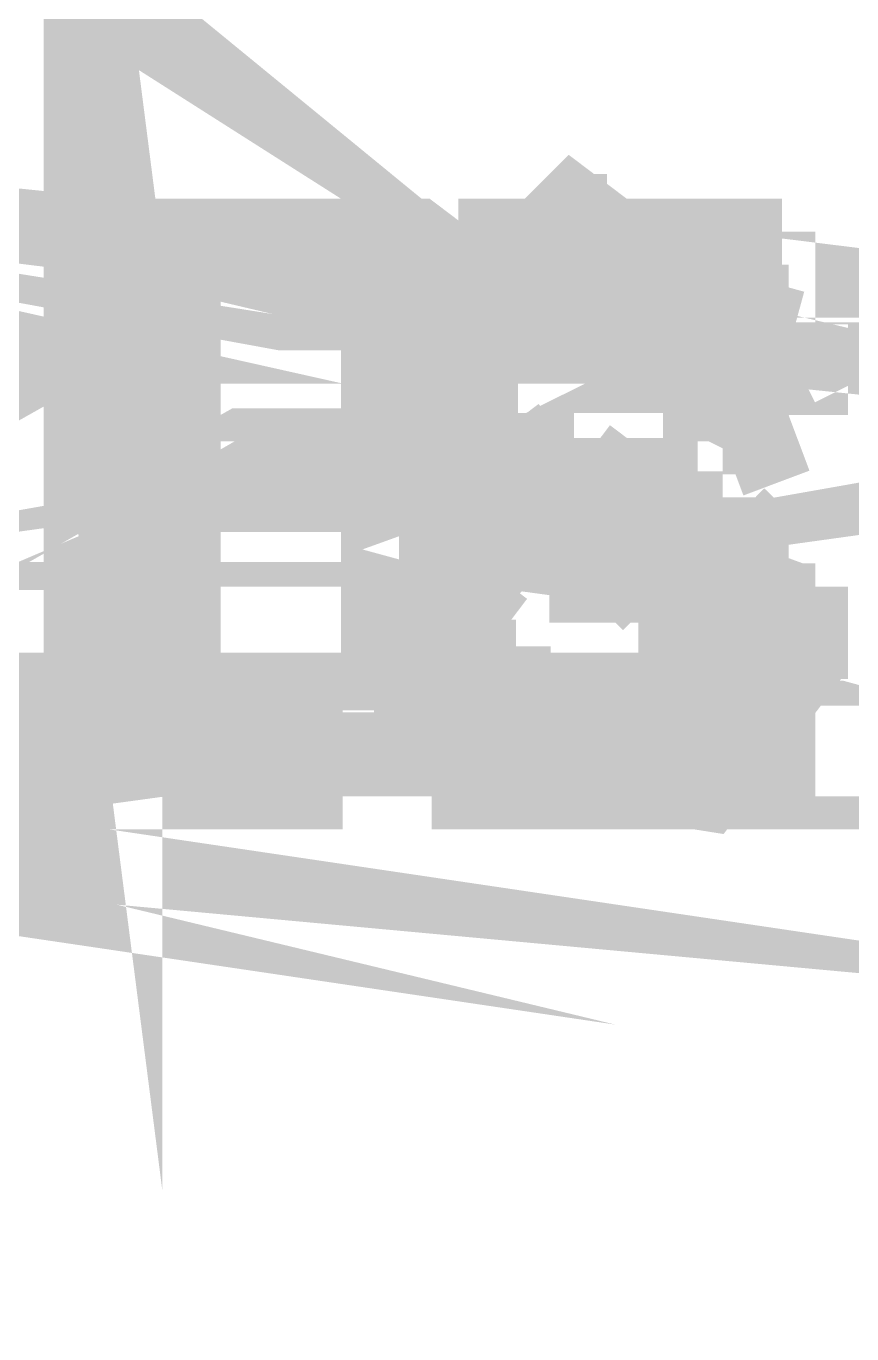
# Model space of a CAD drawing. Header units: inches. Extents: x -524 to 1067, y -71 to 1110.
# Drawn here: x 836.65 to 843.09, y 366.04 to 376.24 of the extents above; entities that cross this region are included whole.
import ezdxf

# ---------------------------------------------------------------- set-up
doc = ezdxf.new("R2010")
doc.units = ezdxf.units.IN
doc.header["$MEASUREMENT"] = 0
doc.layers.add('H', color=7, linetype='Continuous')
doc.layers.add('P', color=7, linetype='Continuous')

msp = doc.modelspace()

# ---------------------------------------------------------------- hatches: boundary and pattern name
at = {"layer": 'H', "linetype": 'Continuous'}
for points in [[(840.7285724481042, 374.3705897126953), (840.9877109381457, 374.626078364849), (841.1775025083173, 374.626078364849), (841.1775025083173, 374.3705897126953), (840.7285724481042, 374.3705897126953)], [(837.2502769409248, 370.892294205516), (837.2502769409248, 374.3705897126953), (837.7685539210083, 374.3705897126953), (837.7685539210083, 370.892294205516), (837.2502769409248, 370.892294205516)], [(840.9877109381457, 373.9180098145943), (839.82706248979, 374.1114512226536), (840.0862009798318, 374.1114512226536), (840.0862009798318, 374.3705897126953), (842.1447095486135, 374.3705897126953), (842.1447095486135, 374.1114512226536), (842.4038480386555, 374.1114512226536), (842.4038480386555, 373.9180098145943), (840.9877109381457, 373.9180098145943)], [(839.82706248979, 373.9180098145943), (839.82706248979, 374.1114512226536), (840.9877109381457, 373.9180098145943), (839.82706248979, 373.9180098145943)], [(839.5679239997482, 373.2099412643395), (839.5679239997482, 373.6588713245526), (840.2759925500031, 373.9180098145943), (840.2759925500031, 373.6588713245526), (840.0862009798318, 373.6588713245526), (840.0862009798318, 373.4690797543812), (839.5679239997482, 373.2099412643395)], [(839.5679239997482, 373.6588713245526), (839.5679239997482, 373.9180098145943), (840.2759925500031, 373.9180098145943), (839.5679239997482, 373.6588713245526)], [(841.8855710585717, 373.6588713245526), (841.8855710585717, 373.9180098145943), (842.5936396088268, 373.6588713245526), (841.8855710585717, 373.6588713245526)], [(842.5936396088268, 373.6588713245526), (841.8855710585717, 373.9180098145943), (842.5936396088268, 373.9180098145943), (842.5936396088268, 373.6588713245526)], [(842.1447095486135, 372.9508027742979), (842.1447095486135, 373.6588713245526), (842.5936396088268, 373.6588713245526), (842.5936396088268, 373.2099412643395), (842.1447095486135, 372.9508027742979)], [(839.5679239997482, 373.2099412643395), (840.0862009798318, 373.4690797543812), (840.0862009798318, 373.2099412643395), (839.5679239997482, 373.2099412643395)], [(839.5679239997482, 372.9508027742979), (839.5679239997482, 373.2099412643395), (840.0862009798318, 373.2099412643395), (840.0862009798318, 372.9508027742979), (839.5679239997482, 372.9508027742979)], [(839.5679239997482, 372.7610112041265), (840.2759925500031, 372.9508027742979), (840.5351310400447, 372.7610112041265), (839.5679239997482, 372.7610112041265)], [(839.5679239997482, 372.7610112041265), (839.5679239997482, 372.9508027742979), (840.2759925500031, 372.9508027742979), (839.5679239997482, 372.7610112041265)], [(839.82706248979, 372.5018727140848), (840.9877109381457, 372.7610112041265), (841.1775025083173, 372.5018727140848), (839.82706248979, 372.5018727140848)], [(839.82706248979, 372.5018727140848), (839.82706248979, 372.7610112041265), (840.9877109381457, 372.7610112041265), (839.82706248979, 372.5018727140848)], [(840.0862009798318, 372.3084313060256), (840.0862009798318, 372.5018727140848), (841.8855710585717, 372.5018727140848), (841.8855710585717, 372.3084313060256), (840.0862009798318, 372.3084313060256)], [(840.7285724481042, 372.0529426538718), (840.5351310400447, 372.3084313060256), (842.1447095486135, 372.3084313060256), (842.4038480386555, 372.0529426538718), (840.7285724481042, 372.0529426538718)], [(841.6957794884006, 371.8595012458124), (841.436640998359, 372.0529426538718), (842.4038480386555, 372.0529426538718), (842.4038480386555, 371.8595012458124), (841.6957794884006, 371.8595012458124)], [(842.5936396088268, 371.3412242657291), (842.1447095486135, 371.6003627557707), (841.8855710585717, 371.6003627557707), (841.8855710585717, 371.8595012458124), (842.5936396088268, 371.8595012458124), (842.5936396088268, 371.3412242657291)], [(839.82706248979, 371.1514326955577), (839.5679239997482, 371.3412242657291), (839.5679239997482, 371.6003627557707), (840.2759925500031, 371.3412242657291), (839.82706248979, 371.1514326955577)], [(840.2759925500031, 371.3412242657291), (839.5679239997482, 371.6003627557707), (840.0862009798318, 371.6003627557707), (840.2759925500031, 371.3412242657291)], [(842.1447095486135, 371.3412242657291), (842.1447095486135, 371.6003627557707), (842.5936396088268, 371.3412242657291), (842.1447095486135, 371.3412242657291)], [(839.82706248979, 371.1514326955577), (840.2759925500031, 371.3412242657291), (840.2759925500031, 371.1514326955577), (839.82706248979, 371.1514326955577)], [(841.8855710585717, 370.892294205516), (841.8855710585717, 371.1514326955577), (842.1447095486135, 371.3412242657291), (842.5936396088268, 371.3412242657291), (842.5936396088268, 371.1514326955577), (842.4038480386555, 371.1514326955577), (842.4038480386555, 370.892294205516), (841.8855710585717, 370.892294205516)], [(839.82706248979, 370.892294205516), (839.82706248979, 371.1514326955577), (840.5351310400447, 371.1514326955577), (840.5351310400447, 370.892294205516), (839.82706248979, 370.892294205516)], [(835.8998369223978, 370.443364145303), (839.1189939395356, 370.892294205516), (839.1189939395356, 370.443364145303), (835.8998369223978, 370.443364145303)], [(835.8998369223978, 370.443364145303), (837.7685539210083, 370.892294205516), (839.1189939395356, 370.892294205516), (835.8998369223978, 370.443364145303)], [(835.8998369223978, 370.443364145303), (835.8998369223978, 370.892294205516), (837.7685539210083, 370.892294205516), (835.8998369223978, 370.443364145303)], [(840.0862009798318, 370.6331557154743), (839.82706248979, 370.892294205516), (842.4038480386555, 370.892294205516), (842.4038480386555, 370.6331557154743), (842.1447095486135, 370.6331557154743), (841.8855710585717, 370.443364145303), (840.2759925500031, 370.443364145303), (840.2759925500031, 370.6331557154743), (840.0862009798318, 370.6331557154743)]]:
    msp.add_hatch(color=256, dxfattribs=at).paths.add_polyline_path(points)

# ---------------------------------------------------------------- linework, layer by layer
at = {"layer": 'P', "const_width": 0.927058823529412}
for points in [[(834.2245613318466, 379.5205109725379), (835.8341398404154, 381.5790195413197), (834.0347697616753, 379.7139523805972), (834.2245613318466, 379.5205109725379)], [(834.2245613318466, 378.5533039322414), (835.6406984323562, 377.6517939739274), (834.2245613318466, 378.812442422283), (834.2245613318466, 378.5533039322414)], [(837.2502769409248, 370.8922942055161), (837.7028568390258, 370.8922942055161), (837.2502769409248, 374.4326369567898), (837.2502769409248, 370.8922942055161)], [(833.5164927815918, 370.8922942055161), (834.9326298821013, 370.6988527974568), (833.7756312716335, 370.8922942055161)], [(842.338150956673, 373.9180098145944), (839.82706248979, 374.177148304636), (840.9220138561634, 373.9180098145944)], [(840.9220138561634, 374.6260783648491), (841.1775025083173, 374.4326369567898), (840.7285724481042, 374.4326369567898), (840.9220138561634, 374.6260783648491)], [(840.9220138561634, 374.6260783648491), (841.1775025083173, 374.6260783648491)], [(841.1775025083173, 374.6260783648491), (840.9220138561634, 374.6260783648491), (840.9220138561634, 374.6260783648491), (840.9220138561634, 374.6260783648491)], [(841.1775025083173, 374.6260783648491), (841.1775025083173, 374.4326369567898), (841.1775025083173, 374.6260783648491)], [(832.8741213133196, 374.4326369567898), (834.4836998218882, 374.177148304636), (832.6149828232778, 374.177148304636)], [(842.0790124666312, 374.177148304636), (840.0205038978495, 374.4326369567898), (842.0790124666312, 374.4326369567898), (842.0790124666312, 374.177148304636)], [(837.7028568390258, 370.8922942055161), (837.2502769409248, 374.4326369567898)], [(837.2502769409248, 374.4326369567898), (837.7028568390258, 374.4326369567898)], [(837.7028568390258, 374.4326369567898), (837.7028568390258, 370.8922942055161)], [(842.0790124666312, 374.177148304636), (840.0205038978495, 374.4326369567898)], [(840.0205038978495, 374.4326369567898), (840.0205038978495, 374.177148304636)], [(840.0205038978495, 374.4326369567898), (842.0790124666312, 374.4326369567898)], [(842.0790124666312, 374.4326369567898), (840.2759925500031, 374.4326369567898), (840.0205038978495, 374.4326369567898)], [(842.0790124666312, 374.4326369567898), (840.2759925500031, 374.4326369567898)], [(840.2759925500031, 374.4326369567898), (841.8855710585717, 374.4326369567898)], [(840.2759925500031, 374.4326369567898), (841.8855710585717, 374.4326369567898)], [(841.8855710585717, 374.4326369567898), (840.2759925500031, 374.4326369567898), (840.2759925500031, 374.4326369567898), (841.8855710585717, 374.4326369567898)], [(840.2759925500031, 374.4326369567898), (841.8855710585717, 374.4326369567898)], [(840.2759925500031, 374.4326369567898), (841.8855710585717, 374.4326369567898)], [(841.8855710585717, 374.4326369567898), (840.2759925500031, 374.4326369567898), (840.2759925500031, 374.4326369567898), (841.8855710585717, 374.4326369567898)], [(840.2759925500031, 374.4326369567898), (841.8855710585717, 374.4326369567898)], [(840.2759925500031, 374.4326369567898), (841.8855710585717, 374.4326369567898)], [(841.6300824064183, 374.4326369567898), (840.2759925500031, 374.4326369567898)], [(841.6300824064183, 374.4326369567898), (840.2759925500031, 374.4326369567898)], [(840.2759925500031, 374.4326369567898), (840.4694339580624, 374.4326369567898)], [(841.436640998359, 374.4326369567898), (840.4694339580624, 374.4326369567898)], [(840.4694339580624, 374.4326369567898), (840.7285724481042, 374.4326369567898)], [(841.436640998359, 374.4326369567898), (840.4694339580624, 374.4326369567898), (841.6300824064183, 374.4326369567898), (841.436640998359, 374.4326369567898)], [(840.4694339580624, 374.4326369567898), (841.6300824064183, 374.4326369567898), (840.4694339580624, 374.4326369567898), (840.4694339580624, 374.4326369567898), (841.6300824064183, 374.4326369567898), (840.4694339580624, 374.4326369567898)], [(841.6300824064183, 374.4326369567898), (841.6300824064183, 374.4326369567898), (840.4694339580624, 374.4326369567898)], [(841.1775025083173, 374.4326369567898), (840.7285724481042, 374.4326369567898), (841.436640998359, 374.4326369567898)], [(840.7285724481042, 374.4326369567898), (841.436640998359, 374.4326369567898), (840.7285724481042, 374.4326369567898), (840.7285724481042, 374.4326369567898), (841.436640998359, 374.4326369567898), (840.7285724481042, 374.4326369567898)], [(841.436640998359, 374.4326369567898), (841.436640998359, 374.4326369567898), (840.7285724481042, 374.4326369567898)], [(841.436640998359, 374.4326369567898), (841.1775025083173, 374.4326369567898)], [(841.8855710585717, 374.4326369567898), (841.6300824064183, 374.4326369567898)], [(841.8855710585717, 374.4326369567898), (842.0790124666312, 374.4326369567898)], [(841.8855710585717, 374.4326369567898), (841.8855710585717, 374.4326369567898)], [(841.8855710585717, 374.4326369567898), (841.8855710585717, 374.4326369567898)], [(834.9326298821013, 374.177148304636), (833.5164927815918, 374.177148304636), (834.9326298821013, 373.9180098145944)], [(833.7756312716335, 373.9180098145944), (834.9326298821013, 373.9180098145944), (833.7756312716335, 374.177148304636)], [(842.338150956673, 373.9180098145944), (839.82706248979, 374.177148304636)], [(839.82706248979, 374.177148304636), (842.338150956673, 374.177148304636), (842.338150956673, 373.9180098145944)], [(839.82706248979, 374.177148304636), (842.338150956673, 374.177148304636)], [(842.338150956673, 374.177148304636), (839.82706248979, 374.177148304636)], [(839.82706248979, 374.177148304636), (839.82706248979, 374.177148304636)], [(842.338150956673, 374.177148304636), (839.82706248979, 374.177148304636), (842.0790124666312, 374.177148304636), (842.338150956673, 374.177148304636)], [(839.82706248979, 374.177148304636), (842.0790124666312, 374.177148304636)], [(842.0790124666312, 374.177148304636), (840.0205038978495, 374.177148304636), (839.82706248979, 374.177148304636)], [(839.82706248979, 374.177148304636), (840.9220138561634, 373.9180098145944)], [(840.9220138561634, 373.9180098145944), (839.82706248979, 373.9180098145944), (839.82706248979, 374.177148304636)], [(842.0790124666312, 374.177148304636), (840.0205038978495, 374.177148304636), (842.0790124666312, 374.177148304636), (842.0790124666312, 374.177148304636), (840.0205038978495, 374.177148304636)], [(840.2759925500031, 373.9180098145944), (839.5679239997482, 373.7245684065351), (840.2759925500031, 373.9180098145944)], [(839.82706248979, 373.9180098145944), (840.2759925500031, 373.9180098145944), (839.5679239997482, 373.9180098145944), (839.82706248979, 373.9180098145944)], [(840.2759925500031, 373.9180098145944), (839.5679239997482, 373.9180098145944), (840.2759925500031, 373.9180098145944), (840.2759925500031, 373.9180098145944), (839.5679239997482, 373.9180098145944)], [(840.2759925500031, 373.9180098145944), (839.5679239997482, 373.7245684065351), (839.5679239997482, 373.9180098145944)], [(840.4694339580624, 373.9180098145944), (839.82706248979, 373.9180098145944), (840.4694339580624, 373.9180098145944), (839.82706248979, 373.9180098145944), (840.2759925500031, 373.9180098145944), (840.4694339580624, 373.9180098145944)], [(840.7285724481042, 373.9180098145944), (839.82706248979, 373.9180098145944)], [(839.82706248979, 373.9180098145944), (840.7285724481042, 373.9180098145944)], [(840.4694339580624, 373.9180098145944), (839.82706248979, 373.9180098145944), (839.82706248979, 373.9180098145944), (840.4694339580624, 373.9180098145944)], [(840.9220138561634, 373.9180098145944), (839.82706248979, 373.9180098145944), (840.9220138561634, 373.9180098145944)], [(840.7285724481042, 373.9180098145944), (839.82706248979, 373.9180098145944)], [(839.82706248979, 373.9180098145944), (840.7285724481042, 373.9180098145944)], [(840.9220138561634, 373.9180098145944), (839.82706248979, 373.9180098145944), (840.9220138561634, 373.9180098145944), (840.9220138561634, 373.9180098145944)], [(840.7285724481042, 373.9180098145944), (840.7285724481042, 373.9180098145944)], [(840.9220138561634, 373.9180098145944), (842.338150956673, 373.9180098145944), (840.9220138561634, 373.9180098145944)], [(840.9220138561634, 373.9180098145944), (842.338150956673, 373.9180098145944)], [(841.1775025083173, 373.9180098145944), (842.338150956673, 373.9180098145944), (841.1775025083173, 373.9180098145944), (842.338150956673, 373.9180098145944), (841.436640998359, 373.9180098145944), (841.1775025083173, 373.9180098145944)], [(841.1775025083173, 373.9180098145944), (842.338150956673, 373.9180098145944), (842.338150956673, 373.9180098145944), (841.1775025083173, 373.9180098145944)], [(842.338150956673, 373.9180098145944), (841.436640998359, 373.9180098145944), (841.436640998359, 373.9180098145944)], [(841.436640998359, 373.9180098145944), (842.338150956673, 373.9180098145944), (841.436640998359, 373.9180098145944)], [(842.338150956673, 373.9180098145944), (841.436640998359, 373.9180098145944)], [(841.436640998359, 373.9180098145944), (842.338150956673, 373.9180098145944)], [(842.338150956673, 373.9180098145944), (841.6300824064183, 373.9180098145944), (841.436640998359, 373.9180098145944)], [(841.6300824064183, 373.9180098145944), (842.5936396088268, 373.9180098145944)], [(842.5936396088268, 373.9180098145944), (841.6300824064183, 373.9180098145944)], [(841.6300824064183, 373.9180098145944), (842.5936396088268, 373.9180098145944)], [(842.5936396088268, 373.9180098145944), (841.8855710585717, 373.9180098145944), (841.6300824064183, 373.9180098145944)], [(842.338150956673, 373.9180098145944), (841.6300824064183, 373.9180098145944)], [(841.6300824064183, 373.9180098145944), (842.5936396088268, 373.9180098145944)], [(841.8855710585717, 373.9180098145944), (842.5936396088268, 373.7245684065351), (841.8855710585717, 373.9180098145944)], [(842.5936396088268, 373.9180098145944), (841.8855710585717, 373.9180098145944)], [(841.8855710585717, 373.9180098145944), (842.5936396088268, 373.7245684065351)], [(842.5936396088268, 373.9180098145944), (842.338150956673, 373.9180098145944)], [(842.5936396088268, 373.7245684065351), (842.5936396088268, 373.9180098145944)], [(839.5679239997482, 373.7245684065351), (840.0205038978495, 373.7245684065351), (839.5679239997482, 373.4690797543813), (839.5679239997482, 373.7245684065351)], [(840.0205038978495, 373.7245684065351), (839.5679239997482, 373.4690797543813), (840.0205038978495, 373.4690797543813)], [(840.2759925500031, 373.7245684065351), (839.5679239997482, 373.7245684065351)], [(839.5679239997482, 373.7245684065351), (840.0205038978495, 373.7245684065351), (840.2759925500031, 373.7245684065351)], [(839.5679239997482, 373.7245684065351), (840.0205038978495, 373.7245684065351)], [(840.0205038978495, 373.7245684065351), (839.5679239997482, 373.7245684065351), (839.5679239997482, 373.7245684065351), (840.0205038978495, 373.7245684065351)], [(839.5679239997482, 373.7245684065351), (840.0205038978495, 373.7245684065351)], [(840.0205038978495, 373.7245684065351), (840.0205038978495, 373.7245684065351)], [(840.0205038978495, 373.4690797543813), (840.0205038978495, 373.7245684065351)], [(842.5936396088268, 373.7245684065351), (842.0790124666312, 373.4690797543813), (842.5936396088268, 373.4690797543813)], [(841.8855710585717, 373.7245684065351), (842.5936396088268, 373.7245684065351), (841.8855710585717, 373.7245684065351), (842.5936396088268, 373.7245684065351), (842.0790124666312, 373.7245684065351), (841.8855710585717, 373.7245684065351)], [(841.8855710585717, 373.7245684065351), (842.5936396088268, 373.7245684065351), (842.5936396088268, 373.7245684065351), (841.8855710585717, 373.7245684065351)], [(842.5936396088268, 373.7245684065351), (842.0790124666312, 373.7245684065351), (842.5936396088268, 373.7245684065351), (842.5936396088268, 373.7245684065351), (842.0790124666312, 373.7245684065351)], [(842.5936396088268, 373.7245684065351), (842.0790124666312, 373.4690797543813)], [(842.0790124666312, 373.4690797543813), (842.0790124666312, 373.7245684065351)], [(842.5936396088268, 373.4690797543813), (842.5936396088268, 373.7245684065351)], [(840.0205038978495, 373.4690797543813), (839.5679239997482, 373.2099412643396), (840.0205038978495, 373.4690797543813), (839.5679239997482, 373.2099412643396), (840.0205038978495, 373.2099412643396)], [(839.5679239997482, 373.4690797543813), (840.0205038978495, 373.4690797543813), (839.5679239997482, 373.2099412643396)], [(839.5679239997482, 373.4690797543813), (840.0205038978495, 373.4690797543813)], [(840.0205038978495, 373.4690797543813), (839.5679239997482, 373.4690797543813), (839.5679239997482, 373.4690797543813), (840.0205038978495, 373.4690797543813)], [(839.5679239997482, 373.4690797543813), (840.0205038978495, 373.4690797543813)], [(839.5679239997482, 373.2099412643396), (839.5679239997482, 373.4690797543813)], [(840.0205038978495, 373.2099412643396), (840.0205038978495, 373.4690797543813)], [(840.0205038978495, 373.4690797543813), (840.0205038978495, 373.4690797543813)], [(842.0790124666312, 373.4690797543813), (842.5936396088268, 373.4690797543813)], [(842.5936396088268, 373.4690797543813), (842.0790124666312, 373.4690797543813), (842.0790124666312, 373.4690797543813), (842.5936396088268, 373.4690797543813)], [(842.0790124666312, 373.4690797543813), (842.5936396088268, 373.4690797543813)], [(842.0790124666312, 373.4690797543813), (842.5936396088268, 373.4690797543813)], [(842.5936396088268, 373.4690797543813), (842.0790124666312, 373.4690797543813), (842.0790124666312, 373.4690797543813), (842.5936396088268, 373.4690797543813)], [(842.0790124666312, 373.4690797543813), (842.5936396088268, 373.2099412643396)], [(842.0790124666312, 373.4690797543813), (842.5936396088268, 373.2099412643396)], [(842.0790124666312, 373.2099412643396), (842.0790124666312, 373.4690797543813)], [(842.5936396088268, 373.4690797543813), (842.5936396088268, 373.4690797543813)], [(842.5936396088268, 373.2099412643396), (842.5936396088268, 373.4690797543813)], [(835.3852097802023, 373.2099412643396), (834.9326298821013, 373.0164998562803), (835.3852097802023, 373.0164998562803)], [(834.9326298821013, 373.2099412643396), (835.3852097802023, 373.2099412643396), (834.9326298821013, 373.0164998562803)], [(839.5679239997482, 373.0164998562803), (840.0205038978495, 373.2099412643396)], [(839.5679239997482, 373.0164998562803), (840.0205038978495, 373.2099412643396)], [(840.0205038978495, 373.2099412643396), (839.5679239997482, 373.2099412643396)], [(839.5679239997482, 373.2099412643396), (839.5679239997482, 373.0164998562803)], [(840.0205038978495, 373.2099412643396), (839.5679239997482, 373.2099412643396)], [(839.5679239997482, 373.2099412643396), (840.0205038978495, 373.2099412643396)], [(839.5679239997482, 373.2099412643396), (840.0205038978495, 373.2099412643396)], [(840.0205038978495, 373.2099412643396), (839.5679239997482, 373.2099412643396), (839.5679239997482, 373.2099412643396), (840.0205038978495, 373.2099412643396)], [(839.5679239997482, 373.2099412643396), (839.5679239997482, 373.2099412643396)], [(839.5679239997482, 373.2099412643396), (840.0205038978495, 373.2099412643396)], [(840.0205038978495, 373.2099412643396), (840.0205038978495, 373.0164998562803)], [(840.0205038978495, 373.2099412643396), (840.0205038978495, 373.2099412643396)], [(842.5936396088268, 373.2099412643396), (842.0790124666312, 373.2099412643396)], [(842.5936396088268, 373.2099412643396), (842.0790124666312, 373.2099412643396), (842.5936396088268, 373.2099412643396), (842.5936396088268, 373.2099412643396), (842.0790124666312, 373.2099412643396)], [(842.5936396088268, 373.2099412643396), (842.0790124666312, 373.0164998562803)], [(842.0790124666312, 373.0164998562803), (842.0790124666312, 373.2099412643396)], [(834.9326298821013, 373.0164998562803), (835.3852097802023, 373.0164998562803), (834.9326298821013, 372.7610112041265)], [(840.4694339580624, 372.7610112041265), (839.5679239997482, 372.7610112041265), (840.2759925500031, 373.0164998562803)], [(840.0205038978495, 373.0164998562803), (839.5679239997482, 373.0164998562803), (840.0205038978495, 373.0164998562803)], [(840.2759925500031, 373.0164998562803), (839.5679239997482, 373.0164998562803)], [(839.5679239997482, 373.0164998562803), (840.2759925500031, 373.0164998562803)], [(839.5679239997482, 373.0164998562803), (840.2759925500031, 373.0164998562803)], [(840.2759925500031, 373.0164998562803), (839.5679239997482, 372.7610112041265), (839.5679239997482, 373.0164998562803)], [(840.0205038978495, 373.0164998562803), (839.5679239997482, 373.0164998562803), (840.0205038978495, 373.0164998562803), (839.5679239997482, 373.0164998562803), (839.5679239997482, 373.0164998562803), (840.0205038978495, 373.0164998562803)], [(840.0205038978495, 373.0164998562803), (839.5679239997482, 373.0164998562803)], [(840.2759925500031, 373.0164998562803), (840.4694339580624, 372.7610112041265)], [(840.2759925500031, 373.0164998562803), (840.2759925500031, 373.0164998562803)], [(841.1775025083173, 372.5675697960673), (839.82706248979, 372.5675697960673), (840.9220138561634, 372.7610112041265)], [(840.4694339580624, 372.7610112041265), (839.5679239997482, 372.7610112041265), (840.4694339580624, 372.7610112041265)], [(840.7285724481042, 372.7610112041265), (839.5679239997482, 372.7610112041265), (840.7285724481042, 372.7610112041265), (840.7285724481042, 372.7610112041265), (839.5679239997482, 372.7610112041265)], [(840.7285724481042, 372.7610112041265), (839.82706248979, 372.7610112041265), (839.5679239997482, 372.7610112041265)], [(840.4694339580624, 372.7610112041265), (839.5679239997482, 372.7610112041265), (840.4694339580624, 372.7610112041265), (840.4694339580624, 372.7610112041265), (839.5679239997482, 372.7610112041265), (840.4694339580624, 372.7610112041265)], [(839.5679239997482, 372.7610112041265), (839.5679239997482, 372.7610112041265), (840.4694339580624, 372.7610112041265), (839.5679239997482, 372.7610112041265)], [(840.7285724481042, 372.7610112041265), (839.82706248979, 372.7610112041265), (840.7285724481042, 372.7610112041265), (839.82706248979, 372.7610112041265), (840.9220138561634, 372.7610112041265), (840.7285724481042, 372.7610112041265)], [(839.82706248979, 372.7610112041265), (840.9220138561634, 372.7610112041265)], [(840.9220138561634, 372.7610112041265), (839.82706248979, 372.5675697960673)], [(839.82706248979, 372.5675697960673), (839.82706248979, 372.7610112041265)], [(840.4694339580624, 372.7610112041265), (840.4694339580624, 372.7610112041265)], [(840.9220138561634, 372.7610112041265), (841.1775025083173, 372.5675697960673)], [(828.2388271956725, 372.3084313060256), (830.4907771725136, 372.3084313060256), (828.4322686037317, 372.5675697960673), (828.2388271956725, 372.3084313060256)], [(840.0205038978495, 372.5675697960673), (841.8855710585717, 372.5675697960673), (840.0205038978495, 372.3084313060256), (840.0205038978495, 372.5675697960673)], [(841.436640998359, 372.5675697960673), (839.82706248979, 372.5675697960673), (841.436640998359, 372.5675697960673), (839.82706248979, 372.5675697960673), (841.6300824064183, 372.5675697960673), (841.436640998359, 372.5675697960673)], [(839.82706248979, 372.5675697960673), (841.6300824064183, 372.5675697960673), (840.0205038978495, 372.5675697960673), (839.82706248979, 372.5675697960673)], [(841.1775025083173, 372.5675697960673), (839.82706248979, 372.5675697960673)], [(839.82706248979, 372.5675697960673), (841.1775025083173, 372.5675697960673)], [(841.436640998359, 372.5675697960673), (839.82706248979, 372.5675697960673), (839.82706248979, 372.5675697960673), (841.436640998359, 372.5675697960673)], [(841.1775025083173, 372.5675697960673), (839.82706248979, 372.5675697960673)], [(839.82706248979, 372.5675697960673), (841.1775025083173, 372.5675697960673), (841.1775025083173, 372.5675697960673)], [(841.6300824064183, 372.5675697960673), (840.0205038978495, 372.5675697960673), (841.6300824064183, 372.5675697960673), (840.0205038978495, 372.5675697960673), (841.8855710585717, 372.5675697960673), (841.6300824064183, 372.5675697960673)], [(841.8855710585717, 372.5675697960673), (840.0205038978495, 372.3084313060256)], [(841.8855710585717, 372.3084313060256), (841.8855710585717, 372.5675697960673)], [(840.0205038978495, 372.3084313060256), (841.8855710585717, 372.3084313060256)], [(841.8855710585717, 372.3084313060256), (840.0205038978495, 372.3084313060256)], [(840.0205038978495, 372.3084313060256), (841.8855710585717, 372.3084313060256)], [(840.4694339580624, 372.3084313060256), (840.2759925500031, 372.3084313060256)], [(840.2759925500031, 372.3084313060256), (842.0790124666312, 372.3084313060256)], [(840.2759925500031, 372.3084313060256), (841.8855710585717, 372.3084313060256), (841.8855710585717, 372.3084313060256), (840.2759925500031, 372.3084313060256), (841.8855710585717, 372.3084313060256), (840.2759925500031, 372.3084313060256), (841.8855710585717, 372.3084313060256)], [(840.2759925500031, 372.3084313060256), (842.0790124666312, 372.3084313060256)], [(840.2759925500031, 372.3084313060256), (842.0790124666312, 372.3084313060256)], [(842.0790124666312, 372.3084313060256), (840.2759925500031, 372.3084313060256), (840.2759925500031, 372.3084313060256), (842.0790124666312, 372.3084313060256)], [(840.2759925500031, 372.3084313060256), (840.2759925500031, 372.3084313060256)], [(840.2759925500031, 372.3084313060256), (842.0790124666312, 372.3084313060256), (840.2759925500031, 372.3084313060256)], [(842.0790124666312, 372.3084313060256), (840.2759925500031, 372.3084313060256)], [(840.2759925500031, 372.3084313060256), (842.0790124666312, 372.3084313060256)], [(842.0790124666312, 372.3084313060256), (842.0790124666312, 372.3084313060256), (840.2759925500031, 372.3084313060256)], [(842.338150956673, 372.0529426538718), (840.4694339580624, 372.3084313060256)], [(840.4694339580624, 372.3084313060256), (840.7285724481042, 372.0529426538718)], [(842.338150956673, 372.0529426538718), (840.4694339580624, 372.3084313060256)], [(840.4694339580624, 372.3084313060256), (842.0790124666312, 372.3084313060256)], [(840.4694339580624, 372.3084313060256), (842.0790124666312, 372.3084313060256), (840.4694339580624, 372.3084313060256), (840.4694339580624, 372.3084313060256), (842.0790124666312, 372.3084313060256)], [(842.0790124666312, 372.3084313060256), (841.8855710585717, 372.3084313060256)], [(842.0790124666312, 372.3084313060256), (842.338150956673, 372.0529426538718)], [(835.3852097802023, 372.0529426538718), (834.9326298821013, 371.8595012458125), (835.3852097802023, 371.8595012458125)], [(842.338150956673, 372.0529426538718), (840.7285724481042, 372.0529426538718)], [(840.7285724481042, 372.0529426538718), (840.9220138561634, 372.0529426538718)], [(842.338150956673, 372.0529426538718), (840.7285724481042, 372.0529426538718), (840.7285724481042, 372.0529426538718), (842.338150956673, 372.0529426538718)], [(840.7285724481042, 372.0529426538718), (842.338150956673, 372.0529426538718)], [(841.1775025083173, 372.0529426538718), (842.338150956673, 372.0529426538718), (840.9220138561634, 372.0529426538718), (841.1775025083173, 372.0529426538718)], [(842.338150956673, 372.0529426538718), (840.9220138561634, 372.0529426538718), (842.338150956673, 372.0529426538718), (842.338150956673, 372.0529426538718), (840.9220138561634, 372.0529426538718)], [(841.1775025083173, 372.0529426538718), (842.338150956673, 372.0529426538718), (841.1775025083173, 372.0529426538718)], [(841.1775025083173, 372.0529426538718), (842.338150956673, 372.0529426538718), (841.1775025083173, 372.0529426538718), (842.338150956673, 372.0529426538718), (842.338150956673, 372.0529426538718), (841.1775025083173, 372.0529426538718)], [(841.436640998359, 372.0529426538718), (842.338150956673, 372.0529426538718), (841.436640998359, 372.0529426538718), (841.436640998359, 372.0529426538718), (842.338150956673, 372.0529426538718), (841.436640998359, 372.0529426538718)], [(842.338150956673, 372.0529426538718), (842.338150956673, 372.0529426538718), (841.436640998359, 372.0529426538718)], [(841.6300824064183, 371.8595012458125), (841.436640998359, 372.0529426538718)], [(842.338150956673, 372.0529426538718), (841.6300824064183, 371.8595012458125)], [(842.338150956673, 372.0529426538718), (841.6300824064183, 371.8595012458125)], [(841.6300824064183, 371.8595012458125), (842.338150956673, 371.8595012458125), (842.338150956673, 372.0529426538718)], [(827.9796887056309, 370.8922942055161), (828.2388271956725, 370.6988527974568), (831.005404314709, 370.4433641453031), (827.9796887056309, 370.8922942055161)], [(829.1403371539866, 370.8922942055161), (827.9796887056309, 370.8922942055161), (831.005404314709, 370.4433641453031), (829.1403371539866, 370.8922942055161)], [(834.9326298821013, 371.8595012458125), (835.3852097802023, 371.8595012458125), (834.9326298821013, 371.6003627557708)], [(841.8855710585717, 371.8595012458125), (842.5936396088268, 371.8595012458125), (841.6300824064183, 371.8595012458125), (841.8855710585717, 371.8595012458125)], [(842.5936396088268, 371.8595012458125), (841.6300824064183, 371.8595012458125), (842.338150956673, 371.8595012458125), (842.5936396088268, 371.8595012458125)], [(841.6300824064183, 371.8595012458125), (842.338150956673, 371.8595012458125), (841.6300824064183, 371.8595012458125), (841.6300824064183, 371.8595012458125), (842.338150956673, 371.8595012458125)], [(841.6300824064183, 371.8595012458125), (841.6300824064183, 371.8595012458125), (842.338150956673, 371.8595012458125)], [(841.8855710585717, 371.8595012458125), (842.5936396088268, 371.8595012458125), (841.8855710585717, 371.8595012458125), (842.5936396088268, 371.8595012458125), (841.8855710585717, 371.8595012458125), (841.8855710585717, 371.8595012458125), (842.5936396088268, 371.8595012458125)], [(841.8855710585717, 371.8595012458125), (842.5936396088268, 371.6003627557708)], [(841.8855710585717, 371.8595012458125), (842.5936396088268, 371.6003627557708)], [(842.5936396088268, 371.6003627557708), (841.8855710585717, 371.6003627557708), (841.8855710585717, 371.8595012458125)], [(842.5936396088268, 371.6003627557708), (842.5936396088268, 371.8595012458125)], [(835.3852097802023, 371.6003627557708), (834.6771412299477, 371.6003627557708), (835.3852097802023, 371.4069213477115)], [(834.6771412299477, 371.6003627557708), (835.3852097802023, 371.4069213477115), (834.6771412299477, 371.4069213477115), (834.6771412299477, 371.6003627557708)], [(840.0205038978495, 371.6003627557708), (839.5679239997482, 371.6003627557708), (840.2759925500031, 371.4069213477115)], [(839.5679239997482, 371.6003627557708), (840.2759925500031, 371.4069213477115), (839.5679239997482, 371.6003627557708), (840.2759925500031, 371.4069213477115), (839.5679239997482, 371.4069213477115), (839.5679239997482, 371.6003627557708)], [(840.2759925500031, 371.4069213477115), (840.0205038978495, 371.6003627557708)], [(842.5936396088268, 371.6003627557708), (841.8855710585717, 371.6003627557708), (842.5936396088268, 371.6003627557708), (842.5936396088268, 371.6003627557708), (841.8855710585717, 371.6003627557708)], [(842.5936396088268, 371.6003627557708), (842.0790124666312, 371.6003627557708), (841.8855710585717, 371.6003627557708)], [(842.0790124666312, 371.6003627557708), (842.5936396088268, 371.4069213477115), (842.0790124666312, 371.6003627557708)], [(842.5936396088268, 371.6003627557708), (842.0790124666312, 371.6003627557708)], [(842.0790124666312, 371.6003627557708), (842.5936396088268, 371.4069213477115)], [(842.5936396088268, 371.4069213477115), (842.5936396088268, 371.6003627557708)], [(840.2759925500031, 371.4069213477115), (839.5679239997482, 371.4069213477115), (840.2759925500031, 371.4069213477115), (840.2759925500031, 371.4069213477115), (839.5679239997482, 371.4069213477115), (840.2759925500031, 371.4069213477115)], [(839.5679239997482, 371.4069213477115), (839.5679239997482, 371.4069213477115), (840.2759925500031, 371.4069213477115), (839.5679239997482, 371.4069213477115)], [(840.2759925500031, 371.4069213477115), (840.2759925500031, 371.4069213477115), (839.5679239997482, 371.4069213477115)], [(839.82706248979, 371.1514326955577), (839.5679239997482, 371.4069213477115)], [(840.2759925500031, 371.4069213477115), (839.82706248979, 371.1514326955577)], [(840.2759925500031, 371.4069213477115), (839.82706248979, 371.1514326955577)], [(840.2759925500031, 371.1514326955577), (840.2759925500031, 371.4069213477115)], [(842.0790124666312, 371.4069213477115), (841.8855710585717, 371.1514326955577)], [(842.5936396088268, 371.1514326955577), (842.0790124666312, 371.4069213477115)], [(842.5936396088268, 371.1514326955577), (842.0790124666312, 371.4069213477115)], [(842.0790124666312, 371.4069213477115), (842.5936396088268, 371.4069213477115), (842.5936396088268, 371.1514326955577)], [(842.0790124666312, 371.4069213477115), (842.5936396088268, 371.4069213477115), (842.0790124666312, 371.4069213477115), (842.0790124666312, 371.4069213477115), (842.5936396088268, 371.4069213477115)], [(842.0790124666312, 371.4069213477115), (842.0790124666312, 371.4069213477115), (842.5936396088268, 371.4069213477115)], [(842.0790124666312, 371.4069213477115), (842.5936396088268, 371.4069213477115), (842.5936396088268, 371.4069213477115), (842.0790124666312, 371.4069213477115)], [(840.2759925500031, 371.1514326955577), (839.82706248979, 371.1514326955577), (840.2759925500031, 371.1514326955577)], [(840.4694339580624, 371.1514326955577), (839.82706248979, 371.1514326955577)], [(839.82706248979, 371.1514326955577), (840.4694339580624, 370.8922942055161)], [(839.82706248979, 371.1514326955577), (840.4694339580624, 370.8922942055161)], [(840.4694339580624, 370.8922942055161), (839.82706248979, 370.8922942055161), (839.82706248979, 371.1514326955577)], [(840.2759925500031, 371.1514326955577), (839.82706248979, 371.1514326955577), (840.2759925500031, 371.1514326955577), (839.82706248979, 371.1514326955577), (839.82706248979, 371.1514326955577), (840.2759925500031, 371.1514326955577), (839.82706248979, 371.1514326955577), (840.2759925500031, 371.1514326955577), (839.82706248979, 371.1514326955577)], [(840.4694339580624, 370.8922942055161), (840.4694339580624, 371.1514326955577)], [(841.8855710585717, 370.8922942055161), (842.338150956673, 371.1514326955577)], [(841.8855710585717, 370.8922942055161), (842.338150956673, 371.1514326955577)], [(842.338150956673, 371.1514326955577), (841.8855710585717, 371.1514326955577), (841.8855710585717, 370.8922942055161)], [(842.338150956673, 371.1514326955577), (841.8855710585717, 371.1514326955577), (842.5936396088268, 371.1514326955577)], [(841.8855710585717, 371.1514326955577), (842.5936396088268, 371.1514326955577), (841.8855710585717, 371.1514326955577), (841.8855710585717, 371.1514326955577), (842.5936396088268, 371.1514326955577), (841.8855710585717, 371.1514326955577)], [(842.5936396088268, 371.1514326955577), (842.5936396088268, 371.1514326955577), (841.8855710585717, 371.1514326955577)], [(842.338150956673, 371.1514326955577), (842.338150956673, 370.8922942055161)], [(842.5936396088268, 371.1514326955577), (842.338150956673, 371.1514326955577)], [(833.5164927815918, 370.8922942055161), (834.9326298821013, 370.6988527974568), (832.359494171124, 370.6988527974568), (833.5164927815918, 370.8922942055161)], [(832.359494171124, 370.8922942055161), (833.5164927815918, 370.8922942055161), (832.359494171124, 370.6988527974568)], [(835.8341398404154, 370.4433641453031), (839.1189939395356, 370.8922942055161)], [(839.1189939395356, 370.8922942055161), (835.8341398404154, 370.4433641453031)], [(835.8341398404154, 370.4433641453031), (837.7028568390258, 370.8922942055161)], [(835.8341398404154, 370.8922942055161), (837.7028568390258, 370.8922942055161)], [(837.7028568390258, 370.8922942055161), (835.8341398404154, 370.4433641453031), (835.8341398404154, 370.8922942055161)], [(835.8341398404154, 370.8922942055161), (837.2502769409248, 370.8922942055161), (835.8341398404154, 370.8922942055161), (835.8341398404154, 370.8922942055161), (837.2502769409248, 370.8922942055161)], [(835.8341398404154, 370.8922942055161), (837.7028568390258, 370.8922942055161)], [(837.7028568390258, 370.8922942055161), (837.2502769409248, 370.8922942055161)], [(839.1189939395356, 370.8922942055161), (837.7028568390258, 370.8922942055161), (839.1189939395356, 370.8922942055161), (839.1189939395356, 370.8922942055161), (837.7028568390258, 370.8922942055161)], [(839.1189939395356, 370.8922942055161), (839.1189939395356, 370.4433641453031)], [(841.1775025083173, 370.8922942055161), (839.82706248979, 370.8922942055161), (840.9220138561634, 370.8922942055161), (841.1775025083173, 370.8922942055161)], [(839.82706248979, 370.8922942055161), (840.9220138561634, 370.8922942055161), (840.9220138561634, 370.8922942055161), (839.82706248979, 370.8922942055161)], [(840.9220138561634, 370.8922942055161), (839.82706248979, 370.8922942055161), (840.7285724481042, 370.8922942055161), (840.9220138561634, 370.8922942055161)], [(839.82706248979, 370.8922942055161), (840.7285724481042, 370.8922942055161), (840.7285724481042, 370.8922942055161), (839.82706248979, 370.8922942055161)], [(840.4694339580624, 370.8922942055161), (839.82706248979, 370.8922942055161), (840.4694339580624, 370.8922942055161)], [(840.7285724481042, 370.8922942055161), (839.82706248979, 370.8922942055161), (839.82706248979, 370.8922942055161), (840.7285724481042, 370.8922942055161)], [(839.82706248979, 370.8922942055161), (840.4694339580624, 370.8922942055161), (839.82706248979, 370.8922942055161), (840.4694339580624, 370.8922942055161), (840.4694339580624, 370.8922942055161), (839.82706248979, 370.8922942055161)], [(841.1775025083173, 370.8922942055161), (839.82706248979, 370.8922942055161), (842.338150956673, 370.8922942055161)], [(839.82706248979, 370.8922942055161), (842.338150956673, 370.8922942055161)], [(840.0205038978495, 370.6988527974568), (839.82706248979, 370.8922942055161)], [(842.338150956673, 370.8922942055161), (840.0205038978495, 370.6988527974568)], [(842.338150956673, 370.8922942055161), (840.0205038978495, 370.6988527974568)], [(840.0205038978495, 370.6988527974568), (842.338150956673, 370.6988527974568), (842.338150956673, 370.8922942055161)], [(842.338150956673, 370.8922942055161), (841.1775025083173, 370.8922942055161)], [(841.1775025083173, 370.8922942055161), (842.338150956673, 370.8922942055161)], [(842.338150956673, 370.8922942055161), (841.1775025083173, 370.8922942055161)], [(841.1775025083173, 370.8922942055161), (841.1775025083173, 370.8922942055161)], [(841.436640998359, 370.8922942055161), (842.338150956673, 370.8922942055161), (841.436640998359, 370.8922942055161)], [(841.436640998359, 370.8922942055161), (842.338150956673, 370.8922942055161), (841.436640998359, 370.8922942055161), (841.436640998359, 370.8922942055161)], [(841.6300824064183, 370.8922942055161), (842.338150956673, 370.8922942055161), (841.6300824064183, 370.8922942055161)], [(841.6300824064183, 370.8922942055161), (842.338150956673, 370.8922942055161), (841.6300824064183, 370.8922942055161), (842.338150956673, 370.8922942055161), (842.338150956673, 370.8922942055161), (841.6300824064183, 370.8922942055161), (842.338150956673, 370.8922942055161), (841.6300824064183, 370.8922942055161), (842.338150956673, 370.8922942055161)], [(841.6300824064183, 370.8922942055161), (841.6300824064183, 370.8922942055161), (842.338150956673, 370.8922942055161)], [(841.6300824064183, 370.8922942055161), (842.338150956673, 370.8922942055161), (841.8855710585717, 370.8922942055161), (841.6300824064183, 370.8922942055161)], [(842.338150956673, 370.8922942055161), (841.8855710585717, 370.8922942055161)], [(828.4322686037317, 370.6988527974568), (828.2388271956725, 370.6988527974568), (831.005404314709, 370.4433641453031)], [(842.0790124666312, 370.6988527974568), (840.2759925500031, 370.6988527974568), (841.8855710585717, 370.4433641453031), (842.0790124666312, 370.6988527974568)], [(840.2759925500031, 370.6988527974568), (841.8855710585717, 370.4433641453031), (840.2759925500031, 370.4433641453031), (840.2759925500031, 370.6988527974568)], [(840.0205038978495, 370.6988527974568), (842.338150956673, 370.6988527974568), (840.0205038978495, 370.6988527974568), (840.0205038978495, 370.6988527974568), (842.338150956673, 370.6988527974568)], [(840.0205038978495, 370.6988527974568), (842.0790124666312, 370.6988527974568)], [(840.0205038978495, 370.6988527974568), (842.0790124666312, 370.6988527974568)], [(842.0790124666312, 370.6988527974568), (840.0205038978495, 370.6988527974568)], [(840.0205038978495, 370.6988527974568), (840.0205038978495, 370.6988527974568)], [(842.0790124666312, 370.6988527974568), (840.0205038978495, 370.6988527974568)], [(840.0205038978495, 370.6988527974568), (842.0790124666312, 370.6988527974568), (842.0790124666312, 370.6988527974568), (840.0205038978495, 370.6988527974568)], [(842.0790124666312, 370.6988527974568), (840.2759925500031, 370.6988527974568), (840.0205038978495, 370.6988527974568)], [(842.0790124666312, 370.6988527974568), (842.338150956673, 370.6988527974568)], [(839.1189939395356, 370.4433641453031), (835.8341398404154, 370.4433641453031)], [(841.8855710585717, 370.4433641453031), (840.2759925500031, 370.4433641453031), (841.8855710585717, 370.4433641453031), (841.8855710585717, 370.4433641453031), (840.2759925500031, 370.4433641453031), (841.8855710585717, 370.4433641453031)], [(840.2759925500031, 370.4433641453031), (840.2759925500031, 370.4433641453031), (841.8855710585717, 370.4433641453031), (840.2759925500031, 370.4433641453031)], [(841.8855710585717, 370.4433641453031), (841.8855710585717, 370.4433641453031), (840.2759925500031, 370.4433641453031)], [(840.4694339580624, 370.4433641453031), (840.2759925500031, 370.4433641453031)], [(841.6300824064183, 370.4433641453031), (840.4694339580624, 370.4433641453031), (840.7285724481042, 370.4433641453031)], [(841.6300824064183, 370.4433641453031), (840.4694339580624, 370.4433641453031), (840.4694339580624, 370.4433641453031), (841.6300824064183, 370.4433641453031)], [(841.8855710585717, 370.4433641453031), (840.4694339580624, 370.4433641453031)], [(841.8855710585717, 370.4433641453031), (840.4694339580624, 370.4433641453031)], [(840.4694339580624, 370.4433641453031), (841.6300824064183, 370.4433641453031), (841.8855710585717, 370.4433641453031)], [(841.436640998359, 370.4433641453031), (840.7285724481042, 370.4433641453031)], [(840.7285724481042, 370.4433641453031), (840.9220138561634, 370.4433641453031)], [(841.436640998359, 370.4433641453031), (840.7285724481042, 370.4433641453031), (841.6300824064183, 370.4433641453031), (841.436640998359, 370.4433641453031)], [(840.7285724481042, 370.4433641453031), (841.6300824064183, 370.4433641453031)], [(841.6300824064183, 370.4433641453031), (840.7285724481042, 370.4433641453031)], [(840.7285724481042, 370.4433641453031), (840.7285724481042, 370.4433641453031)], [(841.6300824064183, 370.4433641453031), (840.7285724481042, 370.4433641453031)], [(840.7285724481042, 370.4433641453031), (841.6300824064183, 370.4433641453031), (841.6300824064183, 370.4433641453031), (840.7285724481042, 370.4433641453031)], [(841.1775025083173, 370.4433641453031), (840.9220138561634, 370.4433641453031)], [(840.9220138561634, 370.4433641453031), (841.1775025083173, 370.4433641453031), (841.436640998359, 370.4433641453031)], [(840.9220138561634, 370.4433641453031), (841.436640998359, 370.4433641453031)], [(841.436640998359, 370.4433641453031), (840.9220138561634, 370.4433641453031), (840.9220138561634, 370.4433641453031), (841.436640998359, 370.4433641453031)], [(840.9220138561634, 370.4433641453031), (841.436640998359, 370.4433641453031)], [(840.9220138561634, 370.4433641453031), (841.436640998359, 370.4433641453031)], [(841.436640998359, 370.4433641453031), (841.1775025083173, 370.4433641453031)], [(841.436640998359, 370.4433641453031), (841.436640998359, 370.4433641453031)]]:
    msp.add_lwpolyline(points, dxfattribs=at)

doc.saveas('drawing.dxf')
